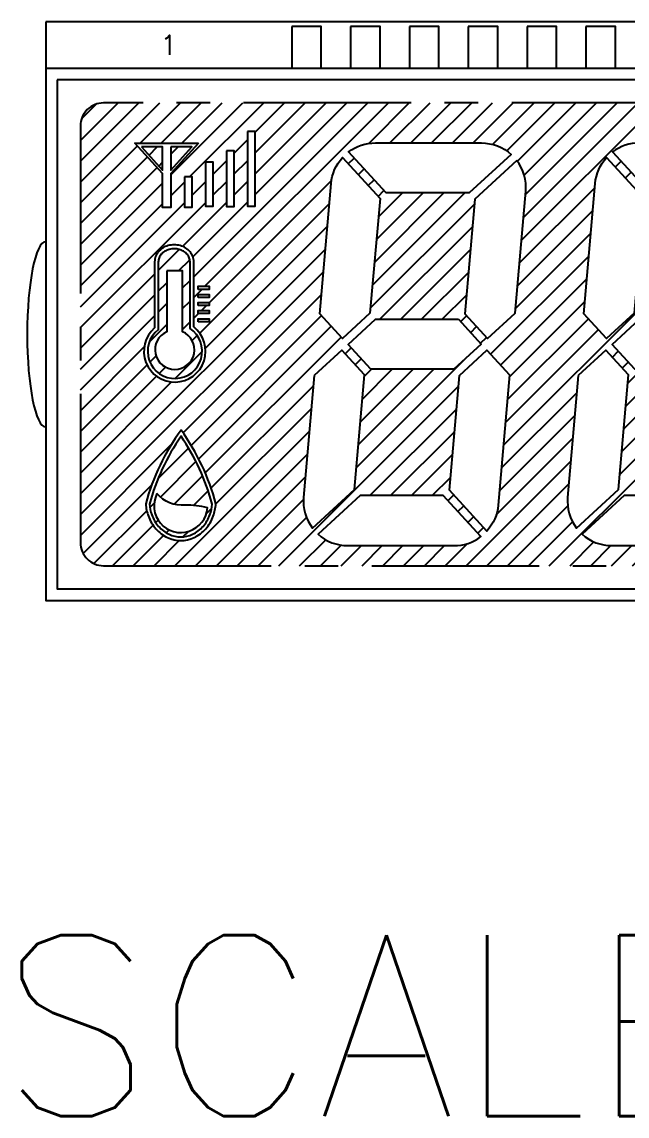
# Model space of a CAD drawing. Header units: millimetres. Extents: x 506 to 944, y -43 to 42.
# Drawn here: x 914.84 to 923.87, y -11.29 to 5.05 of the extents above; entities that cross this region are included whole.
import ezdxf
from ezdxf.enums import TextEntityAlignment as Align

# ---------------------------------------------------------------- set-up
doc = ezdxf.new("R2010")
doc.units = ezdxf.units.MM
doc.linetypes.add('CENTER', pattern=[2, 1.25, -0.25, 0.25, -0.25])
for name, color, linetype in [('DIM', 3, 'Continuous'), ('DWG', 7, 'Continuous'), ('SPEC', 2, 'Continuous')]:
    doc.layers.add(name, color=color, linetype=linetype)
doc.styles.add('romans', font='romans.shx')

# ---------------------------------------------------------------- blocks, each defined once
blk = doc.blocks.new('DWG')
at = {"layer": 'DWG'}
for points in [[(8.707291829399765, 20.26646525800413), (8.707291829399765, 17.03544240505062), (9.042671766182139, 17.03544240505062), (9.042671766182139, 20.26646525800413)], [(6.594738183942354, 19.76632420686028), (5.397255293873059, 18.45430220387803), (5.397255293873059, 16.9846450929883), (5.046681926816746, 16.9846450929883), (5.046681926816746, 18.4540930000193), (3.849146735783052, 19.76632420686028)], [(4.136017527712738, 19.60016404168883), (5.046681926816746, 18.59321356638711), (5.046681926816746, 19.60016404168883)], [(5.397255293873059, 19.60016404168883), (5.397255293873059, 18.59331816831701), (6.307867392011758, 19.60016404168883)], [(7.800000842525151, 19.42755778260664), (7.800000842525151, 17.0238054403828), (8.13538077930707, 17.0238054403828), (8.13538077930707, 19.42755778260664)], [(6.892840608063125, 18.93435968453932), (6.892840608063125, 17.03374262369471), (7.228220544845044, 17.03374262369471), (7.228220544845044, 18.93435968453932)], [(5.985680373601099, 18.30145263424913), (5.985680373601099, 17.0009891444883), (6.32092955797134, 17.0009891444883), (6.32092955797134, 18.30145263424913)], [(6.584263866668152, 13.44373280967201), (6.584263866668152, 13.57367451829342), (7.060398424428058, 13.57367451829342), (7.060398424428058, 13.44373280967201)], [(6.584263866668152, 13.09373280967202), (6.584263866668152, 13.22367451829342), (7.060398424428058, 13.22367451829342), (7.060398424428058, 13.09373280967202)], [(6.584263866668152, 12.74373280967203), (6.584263866668152, 12.87367451829343), (7.060398424428058, 12.87367451829343), (7.060398424428058, 12.74373280967203)], [(6.584263866668152, 12.39373280967203), (6.584263866668152, 12.52367451829343), (7.060398424428058, 12.52367451829343), (7.060398424428058, 12.39373280967203)], [(6.584263866668152, 12.04373280967201), (6.584263866668152, 12.17367451829344), (7.060398424428058, 12.17367451829344), (7.060398424428058, 12.04373280967201)], [(17.82818091206309, 12.14911249720791), (18.80764392888841, 11.08021618046291), (17.61691320380532, 9.989112497207685), (14.03190347543705, 9.989112497207685), (13.05244045861127, 11.05800881395291), (14.24317118369618, 12.14911249720791)], [(29.22818091206318, 12.14911249720791), (30.20764392888805, 11.08021618046291), (29.01691320380496, 9.989112497207685), (25.43190347543714, 9.989112497207685), (24.45244045861091, 11.05800881395291), (25.6431711836949, 12.14911249720791)]]:
    blk.add_lwpolyline(points, close=True, dxfattribs=at)
for points in [[(18.81192456205508, 19.7691124972078, -0.1858834855180738), (20.09965630473016, 19.27324274367655), (18.283576819872, 17.6091124972078), (14.69856709150508, 17.6091124972078), (13.07579569763993, 19.38005671462471, -0.1634006561284475), (14.23450610285681, 19.7691124972078)], [(25.6345061028569, 19.7691124972078, 0.163400656128466), (24.47579569764002, 19.38005671462471), (26.09856709150517, 17.6091124972078), (29.68357681987209, 17.6091124972078), (31.49965630473025, 19.27324274367643, 0.18588348551804), (30.21192456205517, 19.76911249720803)], [(14.43314725025311, 17.36590002246629), (13.99995870895418, 12.41453233845959), (12.80922798387019, 11.32342865520445), (11.82976496704396, 12.39232497194931), (12.32181228252011, 18.01645152328342, -0.1634006561284592), (12.81037585638796, 19.136844239883)], [(20.34286877947216, 19.00782290242478), (18.52678929461308, 17.34369265595632), (18.09360075331415, 12.39232497194962), (19.07306377013992, 11.32342865520445), (20.26379449522392, 12.41453233845959), (20.72461838239087, 17.68177347113229, 0.1858834855176458)], [(25.83314725025321, 17.36590002246629), (25.39995870895427, 12.41453233845959), (24.20922798386891, 11.32342865520445), (23.22976496704405, 12.39232497194931), (23.72181228252111, 18.01645152328342, -0.1634006561283721), (24.21037585638805, 19.136844239883)], [(5.807555173454148, 15.33251314442873), (5.743733050464016, 15.34811659466271), (5.678695429573054, 15.35933114331323), (5.612843289341981, 15.36608764895846), (5.546582630113335, 15.36834445549442), (5.480321970884233, 15.36608764895846), (5.414469830653161, 15.35933114331323), (5.349432209763108, 15.34811659466271), (5.285610086772977, 15.33251314442873), (5.223396946294997, 15.31261699307055), (5.163176353028121, 15.2885508069775), (5.10531958695401, 15.26046296218954), (5.050183354277124, 15.22852662961012), (4.99810758820513, 15.1929387073493), (4.949413353152067, 15.15391860678218), (4.904400865271327, 15.1117068998042), (4.863347641517066, 15.06656383562563), (4.826506788667302, 15.01876773624878), (4.794105442827913, 14.96861328052012), (4.766343369074093, 14.91640968733742), (4.743391729818995, 14.86247880921181), (4.72539202955295, 14.80715314794091), (4.712455242412943, 14.75077380462423), (4.704661127993859, 14.69368837666113), (4.702057739601969, 14.63624881469781), (4.702057739606971, 11.77633933876882, 2.796157357824975), (6.391107520624246, 11.81751959698369), (6.391107520625155, 14.63624881469781), (6.388504132233265, 14.69368837666113), (6.380710017814181, 14.75077380462423), (6.367773230674175, 14.80715314794091), (6.349773530408129, 14.86247880921181), (6.326821891153031, 14.91640968733742), (6.299059817397847, 14.96861328052023), (6.266658471559822, 15.01876773624878), (6.229817618710058, 15.06656383562563), (6.188764394955797, 15.1117068998042), (6.143751907075057, 15.15391860678218), (6.095057672021994, 15.1929387073493), (6.042981905949091, 15.22852662961012), (5.987845673272204, 15.26046296218954), (5.929988907199004, 15.2885508069775), (5.869768313932127, 15.31261699307055)], [(6.229065305739823, 14.67951195598673), (6.222875571568238, 14.72253302716803), (6.212590370801081, 14.76506907070171), (6.198257490775177, 14.80687573752903), (6.179946027155893, 14.84770744849672), (6.157747948561791, 14.88731833983871), (6.131779423411899, 14.92546394374361), (6.10218167035373, 14.96190343122612), (6.069121207704029, 14.99640218702191), (6.032789483820125, 15.02873448999642), (5.99340194699289, 15.05868611545952), (5.9511966536611, 15.08605673490183), (5.906432524200227, 15.11066204452612), (5.859387346216863, 15.13233559767349), (5.810355606703979, 15.1509303449233), (5.759646213824908, 15.16631990126172), (5.707580150636204, 15.1783995657583), (5.654488088700418, 15.18708711907732), (5.600707978923765, 15.19232342090032), (5.546582630113335, 15.19407282453412), (5.492457281301995, 15.19232342090032), (5.438677171526251, 15.18708711907732), (5.38558510959092, 15.1783995657583), (5.333519046402216, 15.1663199012616), (5.282809653523145, 15.1509303449233), (5.233777914008897, 15.13233559767332), (5.186732736025988, 15.11066204452604), (5.141968606562841, 15.0860567349003), (5.099763313236053, 15.05868611546103), (5.06037577640609, 15.02873448999654), (5.024044052523095, 14.99640218702172), (4.99098358987203, 14.96190343122501), (4.961385836815225, 14.92546394374452), (4.935417311663059, 14.88731833983553), (4.913219233072141, 14.84770744849953), (4.894907769451947, 14.80687573752911), (4.880574889425134, 14.76506907070143), (4.870289688657977, 14.72253302716803), (4.864099954486846, 14.67951195598653), (4.861999448224196, 14.63553280170493), (4.861999448216011, 11.7011728418743, 3.114940015146392), (6.231165812002018, 11.74663755857603), (6.231165812002928, 14.63553280170521)], [(5.227541419997124, 14.23686942042895), (5.227541419988029, 11.61235689366902, 4.764749197925709), (5.911600901895781, 11.61421532290601), (5.911600901887141, 14.23686942042895)], [(11.59628989227576, 9.723692655956114), (11.13546600511017, 4.456451523283448, 0.1858834855179546), (11.51721560802798, 3.130402091990931), (13.33329509288615, 4.794532338459447), (13.76648363418508, 9.745900022466088), (12.78702061736021, 10.8147963392112)], [(20.03031942045618, 9.74590002246643), (19.53827210497911, 4.121773471132428, -0.163400656128024), (19.04970853111217, 3.001380754532704), (17.42693713724702, 4.772324971949502), (17.86012567854596, 9.723692655956114), (19.05085640362995, 10.8147963392112)], [(22.99628989227585, 9.723692655956114), (22.53546600510936, 4.456451523283448, 0.1858834855183375), (22.91721560802807, 3.130402091990931), (24.73329509288578, 4.794532338459447), (25.16648363418608, 9.745900022466088), (24.18702061735894, 10.8147963392112)], [(4.756812796381382, 3.097950984197126, 0.1027882900843363), (5.259679317935934, 2.718391588617209, 0.2245139415861972), (6.405855863257784, 2.718391588617209, 0.1027882900843132), (6.908722384813245, 3.097950984197126, 0.0930957172323985), (7.234195307964001, 3.6487336653162, 0.0689913040814099), (7.346814538595936, 4.17632857375142, 0.092318577542421), (5.84400069935009, 7.365527981027526, 0.0920641754532222), (4.318697846831128, 4.176642633562295, 0.0690315732818936), (4.431339873230172, 3.6487336653162, 0.0930957172330641)], [(4.874407789745874, 3.200960552028278, 0.1027882900840191), (5.326507945052072, 2.859719180144936, 0.2245139415859004), (6.339027236141192, 2.859719180144822, 0.1027882900834179), (6.791127391447844, 3.200960552028448, 0.0930957172328938), (7.087238312014961, 3.702055282612633, 0.0654735923904662), (7.188881961642892, 4.162415143202423, 0.0857361756311074), (5.842398295018029, 7.09597419713873, 0.0855299558924393), (4.476723192078225, 4.161610735646605, 0.0653614569726278), (4.578296869178303, 3.702055282611298, 0.09309571723237801)], [(4.803953315153194, 4.6164645201371, 1.223932774064833), (6.985040766322072, 4.008047791183287, 0.0534059373225259), (6.015000233780029, 4.122439352450101, -0.2456881352099057)], [(13.57650756762814, 4.529112497207791), (11.76042808276998, 2.864982250739217, 0.1858834855177469), (13.04815982544505, 2.369112497207794), (17.62557828464332, 2.369112497207794, 0.1634006561282674), (18.7842886898602, 2.758168279790993), (17.16151729599505, 4.529112497207791)], [(24.97650756762823, 4.529112497207791), (23.16042808277007, 2.864982250739217, 0.1858834855180738), (24.44815982544606, 2.369112497207794), (29.02557828464296, 2.369112497207794, 0.16340065612822), (30.1842886898603, 2.758168279790993), (28.56151729599605, 4.529112497207791)]]:
    blk.add_lwpolyline(points, format="xyb", close=True, dxfattribs=at)

msp = doc.modelspace()

# ---------------------------------------------------------------- hatches: boundary and pattern name
at = {"layer": 'DIM'}
h = msp.add_hatch(dxfattribs=at)
h.set_pattern_fill('ANSI31', color=4, scale=0.06912062405595161, style=0)
h.set_pattern_definition([(45, (732.9637473972089, 1.163819329656292), (-0.1551802268176448, 0.1551802268176448), [])])
edge = h.paths.add_edge_path()
edge.add_line((916.0564850867504, -3.069380722414621), (932.6454348601787, -3.069380722414621))
edge.add_arc((932.6454348587787, -2.723777600734792), 0.3456031216798294, 270.0000002321077, 359.9999997678875)
edge.add_line((932.9910379804585, -2.723777602134874), (932.9910379804585, 3.497078562900811))
edge.add_arc((932.6454348587787, 3.497078561500729), 0.345603121679801, 2.321124280991657e-07, 89.99999976789229)
edge.add_line((932.6454348601787, 3.842681683180558), (916.0564850867504, 3.842681683180558))
edge.add_arc((916.0564850881505, 3.497078561500729), 0.3456031216798294, 90.00000023210771, 179.9999997678876)
edge.add_line((915.7108819664707, 3.497078562900811), (915.7108819664707, -2.723777602134874))
edge.add_arc((916.0564850881505, -2.723777600734792), 0.345603121679801, 180.0000002321124, 269.9999997678923)
edge = h.paths.add_edge_path(flags=16)
edge.add_arc((927.5874937247391, 0.4409490496521334), 0.3981347945631064, 90.00000000003268, 127.12062100883949, ccw=False)
edge.add_line((927.5874937247389, 0.8390838442152138), (928.536675786134, 0.8390838442152138))
edge.add_arc((928.5366757861342, 0.44094904965334), 0.3981347945618738, 47.879378991096075, 90.00000000003268, ccw=False)
edge.add_line((928.8037022511451, 0.7362593637715467), (928.4271166091596, 0.3911822003327288))
edge.add_line((928.4271166091596, 0.3911822003327288), (927.6837222801452, 0.3911822003327288))
edge.add_line((927.6837222801452, 0.3911822003327288), (927.3472213658127, 0.758408508761085))
edge = h.paths.add_edge_path(flags=16)
edge.add_line((928.4775496032565, 0.3361442451402628), (928.387722816331, -0.6905806276068209))
edge.add_line((928.387722816331, -0.6905806276068209), (928.5908261012194, -0.9122289690003895))
edge.add_line((928.5908261012194, -0.9122289690003895), (928.8377382536204, -0.685975666511395))
edge.add_line((928.8377382536204, -0.685975666511395), (928.933295557603, 0.4062493159191747))
edge.add_arc((928.5366757861339, 0.4409490496530946), 0.3981347945625937, 354.9999999999811, 397.1206210088275)
edge.add_line((928.8541352452424, 0.6812214085791206), (928.4775496032565, 0.3361442451402628))
edge = h.paths.add_edge_path(flags=16)
edge.add_arc((928.2906728010107, -2.370877936943478), 0.3981347945620969, 317.8793789911492, 355.0000000000474, ccw=False)
edge.add_line((928.5859831151294, -2.637904401954241), (928.2494822007972, -2.270678093525875))
edge.add_line((928.2494822007972, -2.270678093525875), (928.3393089877223, -1.243953220778851))
edge.add_line((928.3393089877223, -1.243953220778851), (928.5862211401239, -1.017699918289797))
edge.add_line((928.5862211401239, -1.017699918289797), (928.7893244250117, -1.239348259683336))
edge.add_line((928.7893244250117, -1.239348259683336), (928.6872925724794, -2.405577670676895))
edge = h.paths.add_edge_path(flags=16)
edge.add_arc((921.6939371131647, 2.580923570425523), 0.6635579909368094, 47.879378991103295, 90.00000000000978, ccw=False)
edge.add_line((922.1389812215164, 3.073107427289577), (921.5113384848734, 2.497978821558056))
edge.add_line((921.5113384848734, 2.497978821558056), (920.2723479365164, 2.497978821558056))
edge.add_line((920.2723479365164, 2.497978821558056), (919.711513079296, 3.110022668938735))
edge.add_arc((920.1119670108393, 2.580923570425987), 0.6635579909363681, 89.99999999998039, 127.12062100890569, ccw=False)
edge.add_line((920.1119670108395, 3.244481561362332), (921.6939371131646, 3.244481561362332))
h.paths.add_polyline_path([(921.3539522381719, 0.6109857848306142), (921.6924577129854, 0.2415718825080022), (921.2809374589837, -0.1355169549737409), (920.0419469106264, -0.1355169549737409), (919.7034414358127, 0.2338969473489492), (920.114961689815, 0.6109857848306142)], flags=16)
edge = h.paths.add_edge_path(flags=16)
edge.add_line((919.884560663925, -2.022509991701183), (919.256917927282, -2.597638597432645))
edge.add_arc((919.7019620356341, -2.105454740567531), 0.663557990937918, 227.8793789911356, 269.9999999999706)
edge.add_line((919.7019620356338, -2.769012731505459), (921.2839321379588, -2.769012731505459))
edge.add_arc((921.2839321379588, -2.1054547405684), 0.663557990937059, 270, 307.1206210088862)
edge.add_line((921.6843860695024, -2.634553839081823), (921.1235512122819, -2.022509991701183))
edge.add_line((921.1235512122819, -2.022509991701183), (919.884560663925, -2.022509991701183))
edge = h.paths.add_edge_path(flags=16)
edge.add_line((919.20019125649, -0.2272468802944418), (919.0409290831861, -2.047621851012002))
edge.add_arc((919.701962035634, -2.105454740568869), 0.6635579909370434, 174.9999999999476, 217.120621008829)
edge.add_line((919.1728629371202, -2.505908672111895), (919.8005056737632, -1.930780066380453))
edge.add_line((919.8005056737632, -1.930780066380453), (919.9502169853055, -0.2195719451353986))
edge.add_line((919.9502169853055, -0.2195719451353986), (919.6117115104922, 0.1498419571872525))
edge.add_line((919.6117115104922, 0.1498419571872525), (919.20019125649, -0.2272468802944418))
edge = h.paths.add_edge_path(flags=0)
edge.add_arc((917.2390182290442, -2.164483639234875), 0.4811526326009248, 221.2173545533336, 244.6922528720801)
edge.add_arc((917.2082999652278, -2.229445893113993), 0.4092937002337594, 244.6922528720574, 295.3077471279402)
edge.add_arc((917.1775817014094, -2.164483639232345), 0.4811526326040841, 295.3077471279972, 318.7826454466057)
edge.add_arc((917.1296523830484, -2.122499042527754), 0.5448701805716119, 318.7826454465407, 340.0572924778429)
edge.add_arc((917.0545136617857, -2.095235841392541), 0.6248020863986289, 340.057292478155, 355.0413477809053)
edge.add_arc((914.509734452156, -2.989265106494482), 3.276746352520347, 14.85412625096747, 34.45547626693372)
edge.add_arc((919.9181927731009, -3.011944761053919), 3.293468000767156, 145.2651567523465, 164.8195887367186)
edge.add_arc((917.3620862686487, -2.095235841269274), 0.6248020864209528, 184.984242263769, 199.9427075331721)
edge.add_arc((917.2869475474088, -2.122499042526176), 0.5448701805738929, 199.9427075222976, 221.2173545534785)
edge = h.paths.add_edge_path(flags=0)
edge.add_arc((917.2082443593247, -2.174134523119246), 0.399300131025814, 152.9137770803244, 355.9132179191973)
edge.add_arc((917.2543684213363, -3.747691932140799), 1.584724673656881, 77.16042233780425, 89.38854474530895)
edge.add_arc((917.225255440639, -1.677509792046588), 0.4877241522613288, 220.2008866006637, 275.4148442038295, ccw=False)
edge = h.paths.add_edge_path(flags=16)
edge.add_arc((917.2390182290433, -2.164483639236529), 0.535181304081427, 221.2173545532824, 244.6922528721015)
edge.add_arc((917.2082999652279, -2.229445893114592), 0.4633223717156625, 244.6922528720262, 295.3077471279738)
edge.add_arc((917.1775817014124, -2.164483639235886), 0.535181304082078, 295.30774712788, 318.7826454466899)
edge.add_arc((917.129652383046, -2.122499042525937), 0.5988988520571761, 318.7826454465732, 340.0572924777596)
edge.add_arc((917.0545136617781, -2.095235841380375), 0.6788307578926569, 340.0572924773862, 355.8439193156289)
edge.add_arc((914.5125434369127, -2.987828139795937), 3.327668585998861, 14.68171207019421, 35.77976953204681)
edge.add_arc((919.9159604503596, -3.012620145999123), 3.345568846778224, 143.9172255522542, 164.95746972)
edge.add_arc((917.3620862686726, -2.095235841399474), 0.6788307578812244, 184.1468954076742, 199.9427075212489)
edge.add_arc((917.2869475474063, -2.122499042527813), 0.5988988520532236, 199.9427075221867, 221.2173545535212)
edge = h.paths.add_edge_path(flags=0)
edge.add_line((916.9991319121935, 1.332521091881471), (916.9991319121905, 0.4254813734199274))
edge.add_arc((917.1180698328976, 0.1565945188115861), 0.2940176347828564, 113.8614577413261, 426.4498598930141)
edge.add_line((917.2355450035948, 0.4261236523630503), (917.2355450035917, 1.332521091881471))
edge.add_line((917.2355450035917, 1.332521091881471), (916.9991319121935, 1.332521091881471))
edge = h.paths.add_edge_path(flags=0)
edge.add_line((917.345261692141, 1.485499733338784), (917.3431225006976, 1.500367949776819))
edge.add_line((917.3431225006976, 1.500367949776819), (917.3395679032197, 1.515068539146417))
edge.add_line((917.3395679032197, 1.515068539146417), (917.3346144151602, 1.529517053650433))
edge.add_line((917.3346144151602, 1.529517053650433), (917.3282859161965, 1.543628620367229))
edge.add_line((917.3282859161965, 1.543628620367229), (917.3206141909701, 1.557318268012084))
edge.add_line((917.3206141909701, 1.557318268012084), (917.3116393876493, 1.570501507746571))
edge.add_line((917.3116393876493, 1.570501507746571), (917.3014103118392, 1.583095108321922))
edge.add_line((917.3014103118392, 1.583095108321922), (917.2899845127895, 1.595017985970719))
edge.add_line((917.2899845127895, 1.595017985970719), (917.2774281556501, 1.60619213076454))
edge.add_line((917.2774281556501, 1.60619213076454), (917.2638157000224, 1.616543505982037))
edge.add_line((917.2638157000224, 1.616543505982037), (917.2492294189547, 1.626002877465289))
edge.add_line((917.2492294189547, 1.626002877465289), (917.2337587961364, 1.634506549246893))
edge.add_line((917.2337587961364, 1.634506549246893), (917.2174998358312, 1.641996996842172))
edge.add_line((917.2174998358312, 1.641996996842172), (917.2005543136628, 1.648423399512519))
edge.add_line((917.2005543136628, 1.648423399512519), (917.1830289892563, 1.653742078202798))
edge.add_line((917.1830289892563, 1.653742078202798), (917.1650347953577, 1.657916847944749))
edge.add_line((917.1650347953577, 1.657916847944749), (917.1466860130905, 1.6609192934794))
edge.add_line((917.1466860130905, 1.6609192934794), (917.1280994393427, 1.662728975728156))
edge.add_line((917.1280994393427, 1.662728975728156), (917.1093935499076, 1.663333575082625))
edge.add_line((917.1093935499076, 1.663333575082625), (917.0906876604722, 1.662728975728156))
edge.add_line((917.0906876604722, 1.662728975728156), (917.0721010867247, 1.6609192934794))
edge.add_line((917.0721010867247, 1.6609192934794), (917.0537523044577, 1.657916847944749))
edge.add_line((917.0537523044577, 1.657916847944749), (917.0357581105591, 1.653742078202759))
edge.add_line((917.0357581105591, 1.653742078202759), (917.0182327861526, 1.648423399512519))
edge.add_line((917.0182327861526, 1.648423399512519), (917.0012872639837, 1.641996996842114))
edge.add_line((917.0012872639837, 1.641996996842114), (916.9850283036786, 1.634506549246864))
edge.add_line((916.9850283036786, 1.634506549246864), (916.9695576808596, 1.626002877464758))
edge.add_line((916.9695576808596, 1.626002877464758), (916.9549713997935, 1.616543505982557))
edge.add_line((916.9549713997935, 1.616543505982557), (916.941358944165, 1.606192130764579))
edge.add_line((916.941358944165, 1.606192130764579), (916.9288025870259, 1.595017985970649))
edge.add_line((916.9288025870259, 1.595017985970649), (916.9173767879757, 1.583095108321539))
edge.add_line((916.9173767879757, 1.583095108321539), (916.9071477121661, 1.570501507746886))
edge.add_line((916.9071477121661, 1.570501507746886), (916.8981729088445, 1.557318268010984))
edge.add_line((916.8981729088445, 1.557318268010984), (916.8905011836192, 1.543628620368201))
edge.add_line((916.8905011836192, 1.543628620368201), (916.8841726846551, 1.529517053650462))
edge.add_line((916.8841726846551, 1.529517053650462), (916.8792191965953, 1.515068539146319))
edge.add_line((916.8792191965953, 1.515068539146319), (916.8756645991175, 1.500367949776819))
edge.add_line((916.8756645991175, 1.500367949776819), (916.8735254076742, 1.485499733338715))
edge.add_line((916.8735254076742, 1.485499733338715), (916.8727994661557, 1.470300400391729))
edge.add_line((916.8727994661557, 1.470300400391729), (916.8727994661529, 0.4561764422502783))
edge.add_arc((917.1203685372468, 0.1335219365848003), 0.4066895314469685, 127.4986097012357, 416.3051348892589)
edge.add_line((917.3459876336593, 0.4718891902050313), (917.3459876336597, 1.470300400391827))
edge.add_line((917.3459876336597, 1.470300400391827), (917.345261692141, 1.485499733338784))
h.paths.add_polyline_path([(917.4716393798494, 3.243517919517982), (917.0577855565599, 2.79007902141162), (917.0577855565599, 2.282160938146796), (916.9366263070183, 2.282160938146796), (916.9366263070183, 2.790006719905268), (916.5227544083522, 3.243517919517982)], flags=16)
h.paths.add_polyline_path([(916.6218978491602, 3.186092447968529), (916.9366263070183, 2.838087221737069), (916.9366263070183, 3.186092447968529)], flags=0)
edge = h.paths.add_edge_path(flags=16)
edge.add_line((917.1995864751935, 1.711178981610731), (917.1775293503453, 1.716571582698725))
edge.add_line((917.1775293503453, 1.716571582698725), (917.1550521456297, 1.720447365704872))
edge.add_line((917.1550521456297, 1.720447365704872), (917.1322934404888, 1.722782435138051))
edge.add_line((917.1322934404888, 1.722782435138051), (917.1093935499076, 1.723562394518749))
edge.add_line((917.1093935499076, 1.723562394518749), (917.0864936593263, 1.722782435138051))
edge.add_line((917.0864936593263, 1.722782435138051), (917.0637349541853, 1.720447365704872))
edge.add_line((917.0637349541853, 1.720447365704872), (917.0412577494701, 1.716571582698725))
edge.add_line((917.0412577494701, 1.716571582698725), (917.0192006246218, 1.711178981610731))
edge.add_line((917.0192006246218, 1.711178981610731), (916.9976995691502, 1.704302809619785))
edge.add_line((916.9976995691502, 1.704302809619785), (916.9768871442121, 1.695985460612793))
edge.add_line((916.9768871442121, 1.695985460612793), (916.9568916653276, 1.68627821381214))
edge.add_line((916.9568916653276, 1.68627821381214), (916.937836411274, 1.675240917622401))
edge.add_line((916.937836411274, 1.675240917622401), (916.9198388640285, 1.662941620644789))
edge.add_line((916.9198388640285, 1.662941620644789), (916.9030099844546, 1.649456152135164))
edge.add_line((916.9030099844546, 1.649456152135164), (916.8874535281915, 1.634867654491239))
edge.add_line((916.8874535281915, 1.634867654491239), (916.8732654059644, 1.619266070652134))
edge.add_line((916.8732654059644, 1.619266070652134), (916.8605330922658, 1.602747589570292))
edge.add_line((916.8605330922658, 1.602747589570292), (916.8493350860424, 1.585414053174535))
edge.add_line((916.8493350860424, 1.585414053174535), (916.8397404267276, 1.56737232848078))
edge.add_line((916.8397404267276, 1.56737232848078), (916.8318082685855, 1.548733648721141))
edge.add_line((916.8318082685855, 1.548733648721141), (916.8255875160095, 1.529612927554377))
edge.add_line((916.8255875160095, 1.529612927554377), (916.8211165220075, 1.510128050584809))
edge.add_line((916.8211165220075, 1.510128050584809), (916.8184228517445, 1.490399148558256))
edge.add_line((916.8184228517445, 1.490399148558256), (916.817523112593, 1.47054785671623))
edge.add_line((916.817523112593, 1.47054785671623), (916.8175231125947, 0.4821542181175245))
edge.add_arc((917.1180698328999, 0.1334037424735704), 0.4603859525963966, 130.7541563509766, 412.0391155654845)
edge.add_line((917.4012639872221, 0.496386243850508), (917.4012639872224, 1.47054785671623))
edge.add_line((917.4012639872224, 1.47054785671623), (917.4003642480709, 1.490399148558256))
edge.add_line((917.4003642480709, 1.490399148558256), (917.3976705778078, 1.510128050584809))
edge.add_line((917.3976705778078, 1.510128050584809), (917.3931995838059, 1.529612927554377))
edge.add_line((917.3931995838059, 1.529612927554377), (917.3869788312297, 1.548733648721141))
edge.add_line((917.3869788312297, 1.548733648721141), (917.3790466730877, 1.56737232848078))
edge.add_line((917.3790466730877, 1.56737232848078), (917.3694520137725, 1.585414053174574))
edge.add_line((917.3694520137725, 1.585414053174574), (917.3582540075496, 1.602747589570292))
edge.add_line((917.3582540075496, 1.602747589570292), (917.345521693851, 1.619266070652134))
edge.add_line((917.345521693851, 1.619266070652134), (917.3313335716239, 1.634867654491239))
edge.add_line((917.3313335716239, 1.634867654491239), (917.3157771153608, 1.649456152135164))
edge.add_line((917.3157771153608, 1.649456152135164), (917.2989482357868, 1.662941620644789))
edge.add_line((917.2989482357868, 1.662941620644789), (917.280950688541, 1.675240917622401))
edge.add_line((917.280950688541, 1.675240917622401), (917.2618954344874, 1.68627821381214))
edge.add_line((917.2618954344874, 1.68627821381214), (917.2418999556032, 1.695985460612793))
edge.add_line((917.2418999556032, 1.695985460612793), (917.2210875306652, 1.704302809619785))
edge.add_line((917.2210875306652, 1.704302809619785), (917.1995864751935, 1.711178981610731))
h.paths.add_polyline_path([(917.4680194231167, 1.058410604395764), (917.4680194231167, 1.103318864349803), (917.6325730119515, 1.103318864349803), (917.6325730119515, 1.058410604395764)], flags=16)
h.paths.add_polyline_path([(917.4680194231167, 0.9374495122978503), (917.4680194231167, 0.9823577722518904), (917.6325730119515, 0.9823577722518904), (917.6325730119515, 0.9374495122978503)], flags=16)
h.paths.add_polyline_path([(917.4680194231167, 0.8164884201999367), (917.4680194231167, 0.8613966801539767), (917.6325730119515, 0.8613966801539767), (917.6325730119515, 0.8164884201999367)], flags=16)
h.paths.add_polyline_path([(917.4680194231167, 0.695527328102024), (917.4680194231167, 0.7404355880560631), (917.6325730119515, 0.7404355880560631), (917.6325730119515, 0.695527328102024)], flags=16)
h.paths.add_polyline_path([(917.5746645077886, 2.9559883846418), (917.5746645077886, 2.29912919795696), (917.6905728604196, 2.29912919795696), (917.6905728604196, 2.9559883846418)], flags=16)
h.paths.add_polyline_path([(917.2611471001647, 2.737253733214454), (917.2611471001647, 2.287809493343208), (917.3770102643543, 2.287809493343208), (917.3770102643543, 2.737253733214454)], flags=16)
h.paths.add_polyline_path([(918.201744511478, 3.416368227373296), (918.201744511478, 2.299716647697356), (918.3176528641092, 2.299716647697356), (918.3176528641092, 3.416368227373296)], flags=16)
h.paths.add_polyline_path([(917.8881819154124, 3.126439186249909), (917.8881819154124, 2.295694876397574), (918.0040902680435, 2.295694876397574), (918.0040902680435, 3.126439186249909)], flags=16)
h.paths.add_polyline_path([(917.0577855565599, 3.186092447968529), (917.0577855565599, 2.838123372490432), (917.3724959390411, 3.186092447968529)], flags=0)
h.paths.add_polyline_path([(917.4680194231167, 0.5745662360041006), (917.4680194231167, 0.6194744959581504), (917.6325730119515, 0.6194744959581504), (917.6325730119515, 0.5745662360041006)], flags=16)
edge = h.paths.add_edge_path(flags=16)
edge.add_line((920.1806180111956, 2.413923831396428), (920.0309066996532, 0.7027157101513541))
edge.add_line((920.0309066996532, 0.7027157101513541), (919.6193864456512, 0.3256268726696403))
edge.add_line((919.6193864456512, 0.3256268726696403), (919.2808809708375, 0.6950407749922025))
edge.add_line((919.2808809708375, 0.6950407749922025), (919.4509340583913, 2.638756459981508))
edge.add_arc((920.1119670108386, 2.580923570425414), 0.6635579909364097, 137.8793789910785, 175.0000000000098, ccw=False)
edge.add_line((919.619783153975, 3.025967678777038), (920.1806180111956, 2.413923831396428))
edge = h.paths.add_edge_path(flags=16)
edge.add_line((927.6286843249527, 0.3407492062356789), (927.5388575380274, -0.685975666511395))
edge.add_line((927.5388575380274, -0.685975666511395), (927.291945385626, -0.9122289690003895))
edge.add_line((927.291945385626, -0.9122289690003895), (927.0888421007378, -0.69058062760686))
edge.add_line((927.0888421007378, -0.69058062760686), (927.1908739532704, 0.4756487833867382))
edge.add_arc((927.587493724739, 0.4409490496528027), 0.398134794562142, 137.8793789910632, 174.9999999999732, ccw=False)
edge.add_line((927.2921834106207, 0.7079755146640645), (927.6286843249527, 0.3407492062356789))
edge = h.paths.add_edge_path(flags=16)
edge.add_line((922.1150181779608, -0.2195719451352809), (921.9449650904066, -2.163287630124546))
edge.add_arc((921.2839321379578, -2.105454740568109), 0.6635579909380253, 317.8793789911587, 354.99999999999227, ccw=False)
edge.add_line((921.7761159948232, -2.550498848920125), (921.2152811376027, -1.938455001539486))
edge.add_line((921.2152811376027, -1.938455001539486), (921.364992449145, -0.2272468802944418))
edge.add_line((921.364992449145, -0.2272468802944418), (921.7765127031471, 0.1498419571872525))
edge.add_line((921.7765127031471, 0.1498419571872525), (922.1150181779608, -0.2195719451352809))
edge = h.paths.add_edge_path(flags=16)
edge.add_line((923.1400668276793, -0.2272468802944418), (922.9808046543751, -2.047621851012002))
edge.add_arc((923.6418376068218, -2.105454740568952), 0.663557990935918, 174.9999999999319, 217.1206210088943)
edge.add_line((923.1127385083093, -2.505908672111895), (923.7403812449522, -1.930780066380453))
edge.add_line((923.7403812449522, -1.930780066380453), (923.8900925564951, -0.2195719451353986))
edge.add_line((923.8900925564951, -0.2195719451353986), (923.551587081681, 0.1498419571872525))
edge.add_line((923.551587081681, 0.1498419571872525), (923.1400668276793, -0.2272468802944418))
edge = h.paths.add_edge_path(flags=16)
edge.add_line((926.0548937491501, -0.2195719451352809), (925.8848406615963, -2.163287630124546))
edge.add_arc((925.2238077091484, -2.105454740568005), 0.6635579909370151, 317.87937899106646, 354.99999999997556, ccw=False)
edge.add_line((925.7159915660123, -2.550498848920125), (925.155156708792, -1.938455001539486))
edge.add_line((925.155156708792, -1.938455001539486), (925.3048680203343, -0.2272468802944418))
edge.add_line((925.3048680203343, -0.2272468802944418), (925.7163882743363, 0.1498419571872525))
edge.add_line((925.7163882743363, 0.1498419571872525), (926.0548937491501, -0.2195719451352809))
edge = h.paths.add_edge_path(flags=16)
edge.add_line((923.8244362351143, -2.022509991701183), (923.1967934984712, -2.597638597432645))
edge.add_arc((923.6418376068231, -2.105454740568177), 0.6635579909372863, 227.8793789911127, 270.0000000000196)
edge.add_line((923.6418376068233, -2.769012731505459), (925.2238077091479, -2.769012731505459))
edge.add_arc((925.2238077091479, -2.105454740567879), 0.66355799093758, 270, 307.1206210088747)
edge.add_line((925.6242616406917, -2.634553839081823), (925.0634267834714, -2.022509991701183))
edge.add_line((925.0634267834714, -2.022509991701183), (923.8244362351143, -2.022509991701183))
edge = h.paths.add_edge_path(flags=16)
edge.add_line((927.4510499165903, -2.321111087622886), (927.0744642746048, -2.666188251061743))
edge.add_arc((927.3414907396158, -2.370877936943552), 0.398134794561902, 227.8793789910825, 270)
edge.add_line((927.3414907396158, -2.769012731505459), (928.2906728010106, -2.769012731505459))
edge.add_arc((928.2906728010108, -2.370877936943142), 0.398134794562317, 269.9999999999673, 307.1206210088865)
edge.add_line((928.530945159937, -2.688337396051252), (928.1944442456047, -2.321111087622886))
edge.add_line((928.1944442456047, -2.321111087622886), (927.4510499165903, -2.321111087622886))
edge = h.paths.add_edge_path(flags=16)
edge.add_arc((927.3414907396161, -2.370877936943014), 0.3981347945626827, 175.0000000000224, 217.1206210088725)
edge.add_line((927.0240312805076, -2.611150295869346), (927.4006169224932, -2.26607313243044))
edge.add_line((927.4006169224932, -2.26607313243044), (927.4904437094189, -1.239348259683415))
edge.add_line((927.4904437094189, -1.239348259683415), (927.2873404245306, -1.017699918289797))
edge.add_line((927.2873404245306, -1.017699918289797), (927.0404282721294, -1.243953220778851))
edge.add_line((927.0404282721294, -1.243953220778851), (926.9448709681469, -2.336178203209371))
h.paths.add_polyline_path([(928.3326848611384, -0.7410136217037917), (928.5357881460268, -0.9626619630973607), (928.2888759936258, -1.188915265586444), (927.5454816646113, -1.188915265586444), (927.342378379723, -0.9672669241927965), (927.5892905321243, -0.7410136217037917)], flags=16)
edge = h.paths.add_edge_path(flags=16)
edge.add_arc((926.370384071224, -2.514748937050798), 0.2363925342713545, 0, 360)
edge = h.paths.add_edge_path(flags=16)
edge.add_arc((924.0518425820284, 2.580923570426058), 0.6635579909362743, 89.99999999997054, 127.1206210089015)
edge.add_line((923.6513886504852, 3.110022668938735), (924.2122235077057, 2.497978821558056))
edge.add_line((924.2122235077057, 2.497978821558056), (925.4512140560626, 2.497978821558056))
edge.add_line((925.4512140560626, 2.497978821558056), (926.0788567927057, 3.073107427289537))
edge.add_arc((925.6338126843538, 2.58092357042543), 0.6635579909370191, 47.87937899109186, 89.9999999999902)
edge.add_line((925.6338126843539, 3.244481561362411), (924.0518425820287, 3.244481561362332))
h.paths.add_polyline_path([(925.2938278093612, 0.6109857848306142), (925.6323332841745, 0.2415718825080022), (925.2208130301728, -0.1355169549737409), (923.9818224818156, -0.1355169549737409), (923.6433170070019, 0.2338969473489492), (924.0548372610039, 0.6109857848306142)], flags=16)
edge = h.paths.add_edge_path(flags=16)
edge.add_line((922.2230362116782, 2.981377501968807), (921.5953934750348, 2.406248896237384))
edge.add_line((921.5953934750348, 2.406248896237384), (921.4456821634925, 0.6950407749923109))
edge.add_line((921.4456821634925, 0.6950407749923109), (921.7841876383061, 0.3256268726696403))
edge.add_line((921.7841876383061, 0.3256268726696403), (922.1957078923081, 0.7027157101513541))
edge.add_line((922.1957078923081, 0.7027157101513541), (922.3549700656124, 2.523090680868925))
edge.add_arc((921.6939371131634, 2.580923570425186), 0.6635579909381232, 355.0000000000082, 397.1206210088225)
edge = h.paths.add_edge_path(flags=16)
edge.add_line((924.1204935823848, 2.413923831396428), (923.9707822708425, 0.7027157101513541))
edge.add_line((923.9707822708425, 0.7027157101513541), (923.5592620168401, 0.3256268726696403))
edge.add_line((923.5592620168401, 0.3256268726696403), (923.2207565420267, 0.6950407749922025))
edge.add_line((923.2207565420267, 0.6950407749922025), (923.3908096295809, 2.638756459981508))
edge.add_arc((924.0518425820284, 2.580923570425612), 0.663557990936619, 137.8793789911175, 175.0000000000285, ccw=False)
edge.add_line((923.5596587251644, 3.025967678777038), (924.1204935823848, 2.413923831396428))
edge = h.paths.add_edge_path(flags=16)
edge.add_line((925.5352690462244, 2.406248896237384), (925.3855577346817, 0.6950407749923109))
edge.add_line((925.3855577346817, 0.6950407749923109), (925.7240632094954, 0.3256268726696403))
edge.add_line((925.7240632094954, 0.3256268726696403), (926.1355834634974, 0.7027157101513541))
edge.add_line((926.1355834634974, 0.7027157101513541), (926.2948456368017, 2.523090680868925))
edge.add_arc((925.6338126843527, 2.580923570424934), 0.6635579909381012, 355.0000000000299, 397.1206210088517)
edge.add_line((926.1629117828672, 2.981377501968807), (925.5352690462244, 2.406248896237384))
h.paths.add_polyline_path([(930.124840514051, -0.3557015708744302), (930.110190219952, -0.3955503708236758), (930.0984699846728, -0.4412592884123239), (930.0885077846856, -0.4934143354047511), (930.0808896317541, -0.552015511800505), (930.0756155258784, -0.6170628175998414), (930.0720994552948, -0.6879702410386197), (930.0709274317668, -0.7647377821172525), (930.0709274317668, -0.7717699232847202), (930.0720994552948, -0.8491234761271595), (930.0756155258784, -0.9194448878021508), (930.0814756435182, -0.9839061818375825), (930.0890937964493, -1.041921346469432), (930.0990559964368, -1.092904369933813), (930.1113622434799, -1.138027275758635), (930.1254265258149, -1.176704052179815), (930.1324586669825, -1.192526369806701), (930.1635172904722, -1.241165346215247), (930.2021940668934, -1.27574004028868), (930.247902984482, -1.296250452027355), (930.3012300550023, -1.303282593194882), (930.3164663608653, -1.302696581430722), (930.3680353960937, -1.292148369679628), (930.4119862783906, -1.267535875593266), (930.4483190077558, -1.228859099172203), (930.4770335841898, -1.176704052179815), (930.4787916194816, -1.173773993360094), (930.4928559018166, -1.134511205174832), (930.5045761370958, -1.088802287586204), (930.5145383370831, -1.0372332523578), (930.5221564900145, -0.9786320759620453), (930.5274305958901, -0.9135847701625717), (930.5303606547101, -0.8426773467236752), (930.5315326782379, -0.7647377821172525), (930.5315326782379, -0.7571196291857225), (930.5303606547101, -0.680352088107365), (930.5268445841263, -0.6100306764323542), (930.5215704782506, -0.545569382396883), (930.5133663135553, -0.4881402295290767), (930.503404113568, -0.4365711943007113), (930.4916838782889, -0.3908622767118866), (930.4770335841898, -0.3521855002906475), (930.4700014430223, -0.3363631826638795), (930.4389428195325, -0.2877242062553336), (930.4002660431114, -0.2531495121817624), (930.3545571255227, -0.2326391004433623), (930.3012300550023, -0.2256069592758556), (930.2871657726674, -0.2261929710396231), (930.235596737439, -0.2367411827910111), (930.1922318669062, -0.2613536768770794), (930.1553131257767, -0.2994444415344728), (930.1260125375788, -0.3521855002906475)], flags=0)
h.paths.add_polyline_path([(930.1881297845586, -0.09141026532923924), (930.2420428668424, -0.08027604181398562), (930.3012300550023, -0.07617395946651362), (930.347524984355, -0.07851800652221197), (930.4026100901672, -0.08789419474569193), (930.4530071018676, -0.1048885359003484), (930.4993020312203, -0.1289150182227083), (930.5403228546974, -0.1599736417123587), (930.5772415958266, -0.199236429897601), (930.6088862310803, -0.2449453474865244), (930.6118162899003, -0.2502194533621007), (930.6323267016386, -0.2900682533111691), (930.6499070545575, -0.3340191356079258), (930.6657293721845, -0.3826581120165895), (930.6786216309914, -0.4359851825368066), (930.6891698427424, -0.4928283236406101), (930.6979600192021, -0.5543595588562029), (930.7038201368415, -0.6199928764195821), (930.7073362074253, -0.6903142880945734), (930.7085082309533, -0.7647377821172525), (930.7085082309533, -0.7723559350487821), (930.7073362074253, -0.8473654408353073), (930.7032341250776, -0.9171008407463153), (930.6973740074382, -0.9827341583095763), (930.6885838309786, -1.043679381761382), (930.6774496074636, -1.100522522865166), (930.6639713368925, -1.152677569857632), (930.6487350310296, -1.200730534502273), (930.6305686663467, -1.244095405034988), (930.6100582546084, -1.282772181456148), (930.5866177840501, -1.317932887293761), (930.5508710664485, -1.358367699006892), (930.5110222664995, -1.391770369552516), (930.4658993606746, -1.417554887166551), (930.4166743725021, -1.435721251849253), (930.3621752784541, -1.446855475364507), (930.3029880902942, -1.450371545948251), (930.2572791727056, -1.4486135106563), (930.2016080551293, -1.439237322432997), (930.1512110434293, -1.422242981278321), (930.1049161140764, -1.398802510720023), (930.0638952905992, -1.367157875466154), (930.02697654947, -1.32848109904513), (929.9953319142163, -1.282772181456148), (929.9924018553963, -1.277498075580473), (929.9724774554219, -1.23823528739529), (929.9543110907392, -1.194284405098534), (929.9390747848763, -1.145645428690086), (929.9255965143052, -1.092904369933813), (929.9150483025539, -1.036061228829754), (929.9068441378586, -0.9745299936142593), (929.900984020219, -0.9083106642868972), (929.8968819378713, -0.8379892526120041), (929.8957099143436, -0.7629797468254198), (929.8957099143436, -0.7536035586019989), (929.8974679496351, -0.6797660763433622), (929.9015700319828, -0.6100306764323542), (929.9074301496227, -0.544397358868995), (929.9162203260819, -0.4834521354172874), (929.9273545495971, -0.4271950060773295), (929.9408328201682, -0.3750399590849418), (929.956655137795, -0.3269869944404582), (929.9748215024777, -0.2830361121437015), (929.9953319142163, -0.2443593357223444), (930.0181863730106, -0.2091986298849076), (930.0533470788481, -0.168763818171934), (930.0937818905612, -0.1353611476261727), (930.138318784622, -0.1095766300120395)], flags=16)
h.paths.add_polyline_path([(931.7057355014746, -0.04491821074853553), (930.4295117872535, -2.769012731505518), (930.1679567990799, -2.7690127315054), (931.4441805133015, -0.04491821074841784)], flags=16)
h.paths.add_polyline_path([(931.1233885681162, -1.966784955389009), (931.127490650464, -1.897049555478002), (931.1333507681037, -1.831416237914741), (931.1421409445629, -1.770471014462935), (931.153275168078, -1.714213885122977), (931.1667534386493, -1.662058838130688), (931.182575756276, -1.614005873486204), (931.2007421209587, -1.570054991189349), (931.2212525326973, -1.531378214768169), (931.2441069914918, -1.496217508930712), (931.2792676973291, -1.455782697217582), (931.3197025090424, -1.42238002667182), (931.3642394031032, -1.396595509057785), (931.4140504030396, -1.378429144375064), (931.4679634853238, -1.36729492085979), (931.5271506734834, -1.363192838512181), (931.5734456028362, -1.365536885567958), (931.6285307086481, -1.37491307379132), (931.6789277203485, -1.391907414945996), (931.7252226497012, -1.415933897268454), (931.7662434731784, -1.446992520758104), (931.8031622143076, -1.486255308943347), (931.8348068495615, -1.531964226532152), (931.8377369083811, -1.537238332407728), (931.8582473201197, -1.577087132356797), (931.8758276730387, -1.621038014653672), (931.8916499906654, -1.669676991062217), (931.9045422494725, -1.723004061582434), (931.9150904612238, -1.779847202686356), (931.923880637683, -1.841378437901929), (931.9297407553227, -1.90701175546521), (931.9332568259064, -1.977333167140378), (931.9344288494344, -2.051756661163018), (931.9344288494344, -2.05937481409443), (931.9332568259064, -2.134384319880935), (931.9291547435587, -2.204119719791943), (931.9232946259191, -2.269753037355322), (931.9145044494596, -2.330698260807029), (931.9033702259446, -2.38754140191099), (931.8898919553736, -2.43969644890326), (931.8746556495106, -2.48774941354792), (931.8564892848278, -2.531114284080615), (931.8359788730895, -2.569791060501972), (931.8125384025311, -2.604951766339507), (931.7767916849295, -2.645386578052638), (931.7369428849805, -2.678789248598144), (931.6918199791555, -2.704573766212278), (931.6425949909833, -2.722740130894999), (931.5880958969351, -2.733874354410272), (931.5289087087754, -2.737390424993878), (931.4831997911865, -2.735632389702105), (931.4275286736105, -2.726256201478644), (931.3771316619101, -2.709261860323968), (931.3308367325574, -2.685821389765671), (931.2898159090803, -2.654176754511958), (931.252897167951, -2.615499978090777), (931.2212525326973, -2.569791060501972), (931.2183224738774, -2.564516954626278), (931.1983980739029, -2.525254166441036), (931.1802317092203, -2.481303284144279), (931.1649954033574, -2.432664307735733), (931.1515171327864, -2.37992324897946), (931.1409689210349, -2.3230801078755), (931.1327647563396, -2.261548872659907), (931.1269046387, -2.195329543332643), (931.1228025563523, -2.12500813165773), (931.1216305328244, -2.049998625871067), (931.1216305328244, -2.040622437647745)], flags=16)
h.paths.add_polyline_path([(931.350761132532, -1.642720449920078), (931.336110838433, -1.682569249869422), (931.3243906031539, -1.728278167457952), (931.3144284031666, -1.780433214450418), (931.3068102502351, -1.839034390846152), (931.3015361443595, -1.904081696645489), (931.2980200737757, -1.974989120084365), (931.296848050248, -2.051756661163018), (931.296848050248, -2.058788802330525), (931.2980200737757, -2.136142355172885), (931.3015361443595, -2.206463766847897), (931.3073962619993, -2.270925060883367), (931.3150144149305, -2.328940225515079), (931.324976614918, -2.37992324897946), (931.3372828619611, -2.42504615480438), (931.351347144296, -2.463722931225443), (931.3583792854636, -2.479545248852329), (931.3894379089534, -2.528184225260894), (931.4281146853745, -2.562758919334446), (931.4738236029632, -2.583269331073003), (931.5271506734834, -2.59030147224053), (931.5423869793464, -2.589715460476468), (931.5939560145746, -2.579167248725276), (931.6379068968716, -2.554554754639031), (931.6742396262368, -2.515877978217831), (931.7029542026709, -2.463722931225443), (931.7047122379628, -2.460792872405722), (931.7187765202978, -2.42153008422048), (931.7304967555768, -2.37582116663193), (931.7404589555641, -2.324252131403565), (931.7480771084956, -2.265650955007693), (931.7533512143713, -2.200603649208337), (931.756281273191, -2.129696225769322), (931.7574532967191, -2.051756661163018), (931.7574532967191, -2.04413850823137), (931.756281273191, -1.96737096715313), (931.7527652026074, -1.897049555478002), (931.7474910967317, -1.832588261442531), (931.7392869320362, -1.775159108574842), (931.7293247320491, -1.723590073346438), (931.7176044967699, -1.677881155757534), (931.7029542026709, -1.639204379336452), (931.6959220615033, -1.623382061709507), (931.6648634380135, -1.574743085301118), (931.6261866615923, -1.54016839122743), (931.5804777440037, -1.519657979489128), (931.5271506734834, -1.51262583832164), (931.5130863911485, -1.513211850085368), (931.4615173559201, -1.523760061836639), (931.4181524853873, -1.548372555922825), (931.3812337442577, -1.58646332058012), (931.3519331560598, -1.639204379336452)], flags=0)
edge = h.paths.add_edge_path(flags=16)
edge.add_arc((929.5482285160716, 2.223286234080319), 0.4285478537331954, 0, 360)
edge = h.paths.add_edge_path(flags=0)
edge.add_arc((929.5482285160716, 2.223286234080319), 0.2618903550591918, 0, 360)
edge = h.paths.add_edge_path(flags=16)
edge.add_line((930.1719529555172, 1.710098023219918), (930.186337568378, 1.821336172665086))
edge.add_line((930.186337568378, 1.821336172665086), (930.2197371029159, 1.94785350747445))
edge.add_line((930.2197371029159, 1.94785350747445), (930.2743717067563, 2.061746271069402))
edge.add_line((930.2743717067563, 2.061746271069402), (930.3531197562723, 2.205492310521616))
edge.add_arc((931.1013580756778, 1.693121279854745), 0.9068542637564968, 42.74600984324201, 145.5978333807068, ccw=False)
edge.add_line((931.7673244420904, 2.308648252862837), (931.7673244420902, 2.418832260153389))
edge.add_line((931.7673244420902, 2.418832260153389), (931.9294331281276, 2.418832260153349))
edge.add_line((931.9294331281276, 2.418832260153349), (931.9294331281276, 1.717115845099848))
edge.add_line((931.9294331281276, 1.717115845099848), (931.7662900018213, 1.717115845099809))
edge.add_line((931.7662900018213, 1.717115845099809), (931.7662900018213, 2.008735527010995))
edge.add_arc((931.1315561457561, 1.708277484812635), 0.7022550129098611, 25.33103359811729, 185.5793258178451)
edge.add_line((930.4326280334709, 1.640001595844414), (930.421794433619, 1.405958144442581))
edge.add_line((930.421794433619, 1.405958144442581), (930.428704198995, 1.332890097162544))
edge.add_line((930.428704198995, 1.332890097162544), (930.4560054011351, 1.198095298695798))
edge.add_line((930.4560054011351, 1.198095298695798), (930.4789153882472, 1.072958418134706))
edge.add_line((930.4789153882472, 1.072958418134706), (930.5207989662316, 0.9584691090880435))
edge.add_line((930.5207989662316, 0.9584691090880435), (930.5641395743166, 0.8707891644906951))
edge.add_line((930.5641395743166, 0.8707891644906951), (930.6097220767838, 0.789429542475685))
edge.add_line((930.6097220767838, 0.789429542475685), (930.7061795069346, 0.6846151336879869))
edge.add_line((930.7061795069346, 0.6846151336879869), (930.8055270774144, 0.5968196062873101))
edge.add_line((930.8055270774144, 0.5968196062873101), (930.918737099589, 0.5448354124316737))
edge.add_line((930.918737099589, 0.5448354124316737), (931.0458095734583, 0.5263521435052043))
edge.add_line((931.0458095734583, 0.5263521435052043), (931.0481199820741, 0.5263521435052043))
edge.add_line((931.0481199820741, 0.5263521435052043), (931.2086933808728, 0.5332833693526258))
edge.add_line((931.2086933808728, 0.5332833693526258), (931.3473178978212, 0.5714051115134602))
edge.add_line((931.3473178978212, 0.5714051115134602), (931.4533867796234, 0.6173720677182288))
edge.add_line((931.4533867796234, 0.6173720677182288), (931.5667413065095, 0.6762159229338875))
edge.add_line((931.5667413065095, 0.6762159229338875), (931.6738289939833, 0.773665446508832))
edge.add_line((931.6738289939833, 0.773665446508832), (931.7992261564001, 0.9073436342576731))
edge.add_line((931.7992261564001, 0.9073436342576731), (931.8287099993474, 0.9473672452680928))
edge.add_line((931.8287099993474, 0.9473672452680928), (931.9332568259064, 0.9473672452681319))
edge.add_line((931.9332568259064, 0.9473672452681319), (931.9332568259064, 0.8498293028054524))
edge.add_line((931.9332568259064, 0.8498293028054524), (931.8927578290123, 0.7793494539425039))
edge.add_line((931.8927578290123, 0.7793494539425039), (931.816014202121, 0.6616479770779868))
edge.add_line((931.816014202121, 0.6616479770779868), (931.7286165457349, 0.5887608300838183))
edge.add_line((931.7286165457349, 0.5887608300838183), (931.6240766484649, 0.5172977441552549))
edge.add_line((931.6240766484649, 0.5172977441552549), (931.4503801456857, 0.4175262821291765))
edge.add_line((931.4503801456857, 0.4175262821291765), (931.3388328191182, 0.3720144529615501))
edge.add_line((931.3388328191182, 0.3720144529615501), (931.2027816272068, 0.3448395132223951))
edge.add_line((931.2027816272068, 0.3448395132223951), (931.0315886402366, 0.3369131067307953))
edge.add_line((931.0315886402366, 0.3369131067307953), (930.9261511802249, 0.3380450134857238))
edge.add_line((930.9261511802249, 0.3380450134857238), (930.7910780499554, 0.3676917928406951))
edge.add_line((930.7910780499554, 0.3676917928406951), (930.6629640496435, 0.4141167954311893))
edge.add_line((930.6629640496435, 0.4141167954311893), (930.5472267552999, 0.4902788239960403))
edge.add_line((930.5472267552999, 0.4902788239960403), (930.4451903738388, 0.5853926426862186))
edge.add_line((930.4451903738388, 0.5853926426862186), (930.351590277161, 0.6954935186520208))
edge.add_line((930.351590277161, 0.6954935186520208), (930.2797892827671, 0.8001933638729035))
edge.add_line((930.2797892827671, 0.8001933638729035), (930.2417873751574, 0.9306736512714471))
edge.add_line((930.2417873751574, 0.9306736512714471), (930.1955792028414, 1.041573264830181))
edge.add_line((930.1955792028414, 1.041573264830181), (930.1856176438947, 1.153247317543673))
edge.add_line((930.1856176438947, 1.153247317543673), (930.1662737580799, 1.269443664345124))
edge.add_line((930.1662737580799, 1.269443664345124), (930.1639835643575, 1.375319774828736))
edge.add_line((930.1639835643575, 1.375319774828736), (930.1549153632046, 1.448274224387007))
edge.add_line((930.1549153632046, 1.448274224387007), (930.1515022098185, 1.577788830802543))
edge.add_line((930.1515022098185, 1.577788830802543), (930.1719529555172, 1.710098023219918))

# ---------------------------------------------------------------- linework, layer by layer
at = {"layer": 'DWG'}
msp.add_line((915.1924772860509, 4.36108636360018), (933.5094426608782, 4.36108636360018), dxfattribs=at)
for points in [[(915.1924772860511, 5.052292604159675), (915.1924772860511, -3.587785402834243), (933.5094426608782, -3.587785402834243), (933.5094426608782, 5.052292604159675)], [(918.8645104390234, 4.983171980103748), (918.8645104390234, 4.36108636360018), (919.3034264017788, 4.36108636360018), (919.3034264017788, 4.983171980103748)], [(919.7423423645341, 4.983171980103748), (919.7423423645341, 4.36108636360018), (920.1812583272892, 4.36108636360018), (920.1812583272892, 4.983171980103748)], [(920.6201742900446, 4.983171980103748), (920.6201742900446, 4.36108636360018), (921.0590902527995, 4.36108636360018), (921.0590902527995, 4.983171980103748)], [(921.4980062155548, 4.983171980103748), (921.4980062155548, 4.36108636360018), (921.9369221783104, 4.36108636360018), (921.9369221783104, 4.983171980103748)], [(922.3758381410653, 4.983171980103748), (922.3758381410653, 4.36108636360018), (922.8147541038211, 4.36108636360018), (922.8147541038211, 4.983171980103748)], [(923.253670066576, 4.983171980103748), (923.253670066576, 4.36108636360018), (923.6925860293316, 4.36108636360018), (923.6925860293316, 4.983171980103748)], [(915.3652788461909, 4.188284803460306), (915.3652788461909, -3.414983842694369), (933.3366411007382, -3.414983842694369), (933.3366411007382, 4.188284803460306)]]:
    msp.add_lwpolyline(points, close=True, dxfattribs=at)
at = {"layer": 'DWG', "linetype": 'CENTER', "ltscale": 2}
msp.add_lwpolyline([(916.0564850867504, -3.069380722414621), (932.6454348601787, -3.069380722414621, 0.41421356), (932.9910379804585, -2.723777602134874), (932.9910379804585, 3.497078562900811, 0.41421356), (932.6454348601787, 3.842681683180558), (916.0564850867504, 3.842681683180558, 0.41421356), (915.7108819664707, 3.497078562900811), (915.7108819664707, -2.723777602134874, 0.41421356)], format="xyb", close=True, dxfattribs=at)
at = {"layer": 'DWG'}
msp.add_ellipse((915.1924772860511, 0.3866504803829685), major_axis=(8.464835100518866e-17, 1.382412481119032), ratio=0.2000000000000002, start_param=0, end_param=3.141592653589793, dxfattribs=at)

# ---------------------------------------------------------------- block references
at = {"layer": 'DWG', "xscale": 0.345603120279758, "yscale": 0.345603120279758, "zscale": 0.345603120279758}
msp.add_blockref('DWG', (915.1924772860509, -3.587785402834243), dxfattribs=at)

# ---------------------------------------------------------------- texts
at = {"layer": 'DWG', "style": 'romans'}
msp.add_text('1', height=0.2972186834405919, dxfattribs=at).set_placement((917.0284938625373, 4.706689483879927), align=Align.MIDDLE_CENTER)
at = {"layer": 'SPEC', "style": 'romans'}
msp.add_text('SCALE 1:1', height=2.7, dxfattribs=at).set_placement((914.4899663535625, -11.2878509969361))

doc.saveas('drawing.dxf')
